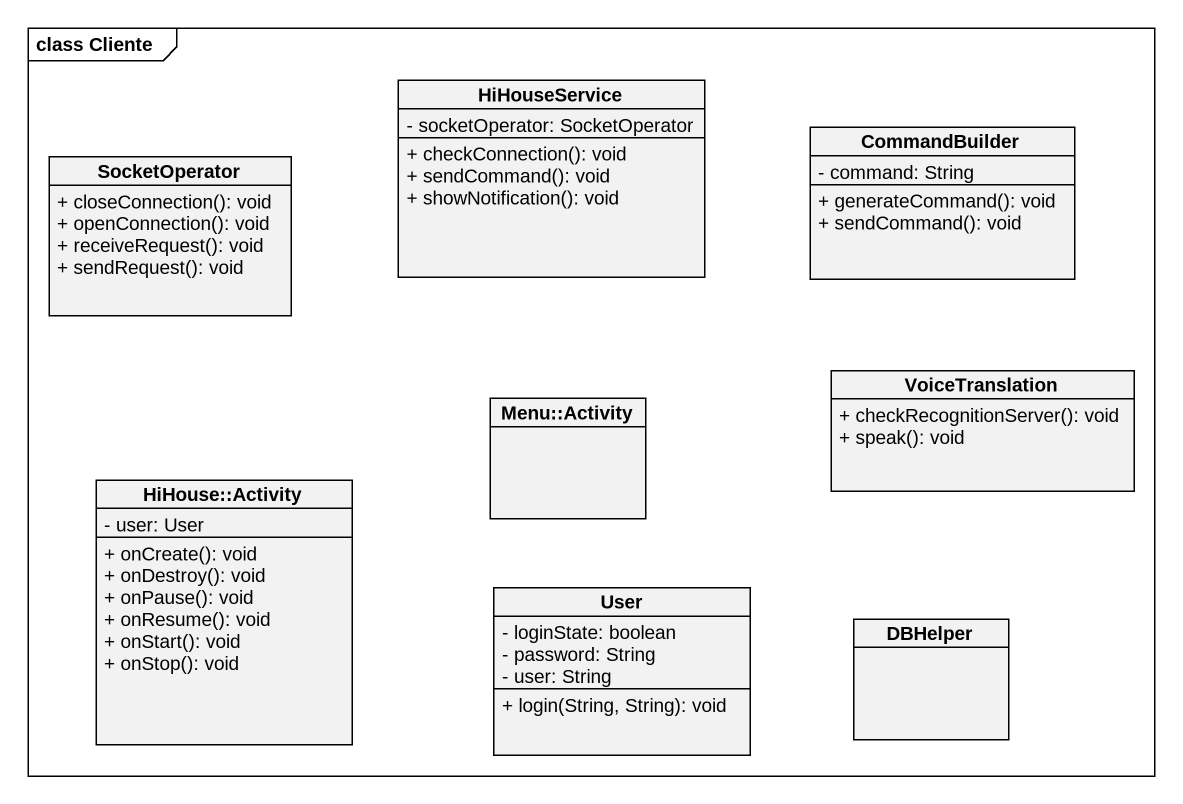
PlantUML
@startuml
mainframe class Cliente
hide circle
hide empty members
skinparam classAttributeIconSize 0
class HiHouseService {
  - socketOperator: SocketOperator
  + checkConnection(): void
  + sendCommand(): void
  + showNotification(): void
}
class CommandBuilder {
  - command: String
  + generateCommand(): void
  + sendCommand(): void
}
class SocketOperator {
  + closeConnection(): void
  + openConnection(): void
  + receiveRequest(): void
  + sendRequest(): void
}
class VoiceTranslation {
  + checkRecognitionServer(): void
  + speak(): void
}
class "Menu::Activity" as Menu_Activity
class "HiHouse::Activity" as HiHouse_Activity {
  - user: User
  + onCreate(): void
  + onDestroy(): void
  + onPause(): void
  + onResume(): void
  + onStart(): void
  + onStop(): void
}
class User {
  - loginState: boolean
  - password: String
  - user: String
  + login(String, String): void
}
class DBHelper
@enduml
